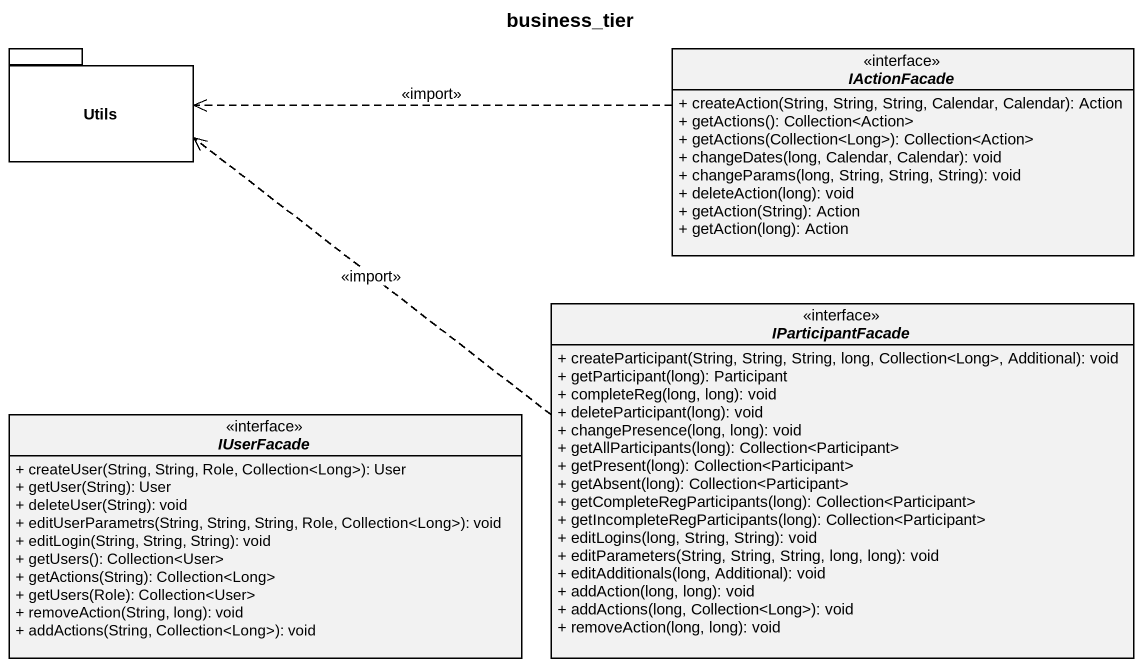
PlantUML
@startuml
title business_tier
hide circle
hide empty members
skinparam classAttributeIconSize 0
package Utils {
}
interface IActionFacade <<interface>> {
  + createAction(String, String, String, Calendar, Calendar): Action
  + getActions(): Collection<Action>
  + getActions(Collection<Long>): Collection<Action>
  + changeDates(long, Calendar, Calendar): void
  + changeParams(long, String, String, String): void
  + deleteAction(long): void
  + getAction(String): Action
  + getAction(long): Action
}
interface IParticipantFacade <<interface>> {
  + createParticipant(String, String, String, long, Collection<Long>, Additional): void
  + getParticipant(long): Participant
  + completeReg(long, long): void
  + deleteParticipant(long): void
  + changePresence(long, long): void
  + getAllParticipants(long): Collection<Participant>
  + getPresent(long): Collection<Participant>
  + getAbsent(long): Collection<Participant>
  + getCompleteRegParticipants(long): Collection<Participant>
  + getIncompleteRegParticipants(long): Collection<Participant>
  + editLogins(long, String, String): void
  + editParameters(String, String, String, long, long): void
  + editAdditionals(long, Additional): void
  + addAction(long, long): void
  + addActions(long, Collection<Long>): void
  + removeAction(long, long): void
}
interface IUserFacade <<interface>> {
  + createUser(String, String, Role, Collection<Long>): User
  + getUser(String): User
  + deleteUser(String): void
  + editUserParametrs(String, String, String, Role, Collection<Long>): void
  + editLogin(String, String, String): void
  + getUsers(): Collection<User>
  + getActions(String): Collection<Long>
  + getUsers(Role): Collection<User>
  + removeAction(String, long): void
  + addActions(String, Collection<Long>): void
}
IActionFacade .left.> Utils : <<import>>
IParticipantFacade .left.> Utils : <<import>>
@enduml
